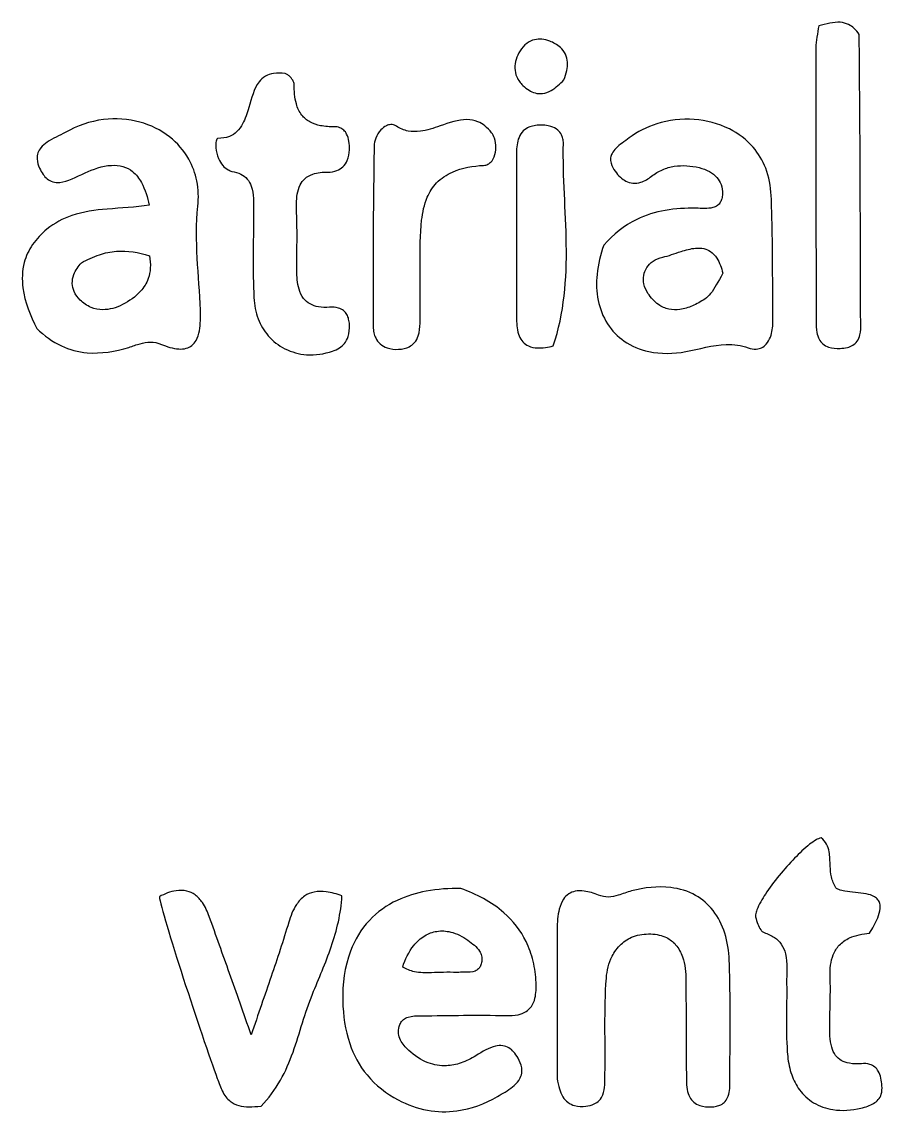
# Model space of a CAD drawing. Header units: millimetres. Extents: x 2.6 to 86.5, y 0.9 to 53.3.
# Drawn here: x 9.439 to 12.042, y 14.149 to 17.447 of the extents above; entities that cross this region are included whole.
import ezdxf

# ---------------------------------------------------------------- set-up
doc = ezdxf.new("R2010")
doc.units = ezdxf.units.MM
doc.layers.get('0').update_dxf_attribs({"linetype": 'CONTINUOUS'})

msp = doc.modelspace()

# ---------------------------------------------------------------- linework, layer by layer
for points, knots in [([(11.8498, 17.4351), (11.8483, 17.4239), (11.8462, 17.4126), (11.8427, 17.3904), (11.8413, 17.3791), (11.8413, 17.3679)], [-0.006787231, -0.006787231, -0.006787231, -0.006787231, -0.00337034, -0.00337034, 0, 0, 0, 0]), ([(11.9723, 17.4093), (11.9678, 17.4159), (11.9626, 17.4221), (11.9518, 17.432), (11.9464, 17.4359), (11.9324, 17.443), (11.924, 17.4452), (11.8947, 17.4474), (11.8729, 17.4411), (11.8498, 17.4351)], [-0.01541163, -0.01541163, -0.01541163, -0.01541163, -0.01261619, -0.01261619, -0.01027874, -0.01027874, -0.00714875, -0.00714875, 0, 0, 0, 0]), ([(11.0362, 17.3891), (11.0287, 17.3921), (11.0208, 17.3941), (11.0053, 17.3955), (10.9979, 17.395), (10.982, 17.3912), (10.9741, 17.3875), (10.9586, 17.3761), (10.9518, 17.3682), (10.9465, 17.3593)], [-0.01044761, -0.01044761, -0.01044761, -0.01044761, -0.00802633, -0.00802633, -0.00576806, -0.00576806, -0.00312093, -0.00312093, 0, 0, 0, 0]), ([(11.0789, 17.2716), (11.0827, 17.2807), (11.0858, 17.2903), (11.0894, 17.3081), (11.0902, 17.3165), (11.0892, 17.3333), (11.0873, 17.3414), (11.0801, 17.357), (11.0748, 17.3639), (11.0592, 17.3783), (11.0478, 17.3845), (11.0362, 17.3891)], [-0.01437048, -0.01437048, -0.01437048, -0.01437048, -0.0114164, -0.0114164, -0.00891694, -0.00891694, -0.00639343, -0.00639343, -0.00375652, -0.00375652, 0, 0, 0, 0]), ([(11.9759, 16.5739), (11.9762, 16.7121), (11.976, 16.85), (11.9748, 17.1286), (11.9737, 17.269), (11.9723, 17.4093)], [-0.08354938, -0.08354938, -0.08354938, -0.08354938, -0.04209866, -0.04209866, 0, 0, 0, 0]), ([(10.9465, 17.3593), (10.9415, 17.3512), (10.9374, 17.3424), (10.9321, 17.3248), (10.9307, 17.316), (10.9311, 17.298), (10.933, 17.2893), (10.9409, 17.2709), (10.9474, 17.2622), (10.9552, 17.2546)], [-0.01152968, -0.01152968, -0.01152968, -0.01152968, -0.00867345, -0.00867345, -0.00600088, -0.00600088, -0.00327212, -0.00327212, 0, 0, 0, 0]), ([(11.8413, 17.3679), (11.8412, 17.236), (11.8411, 17.104), (11.8414, 16.8402), (11.8418, 16.7082), (11.8423, 16.5763)], [-0.0791577, -0.0791577, -0.0791577, -0.0791577, -0.03957883, -0.03957883, 0, 0, 0, 0]), ([(10.2358, 17.2908), (10.2243, 17.2927), (10.2122, 17.2933), (10.192, 17.2902), (10.1839, 17.2875), (10.1687, 17.2785), (10.1623, 17.2725), (10.1416, 17.2452), (10.1342, 17.2165), (10.1207, 17.1708), (10.1152, 17.1536), (10.1026, 17.1301), (10.0969, 17.122), (10.0833, 17.1089), (10.0759, 17.1041), (10.0563, 17.0963), (10.0444, 17.0946), (10.0324, 17.0947)], [-0.03210675, -0.03210675, -0.03210675, -0.03210675, -0.02828906, -0.02828906, -0.02544192, -0.02544192, -0.02253016, -0.02253016, -0.01426295, -0.01426295, -0.00923972, -0.00923972, -0.00629366, -0.00629366, -0.00358091, -0.00358091, 0, 0, 0, 0]), ([(10.2633, 17.258), (10.2633, 17.26), (10.2628, 17.2622), (10.2613, 17.2664), (10.2601, 17.2687), (10.2561, 17.2754), (10.2523, 17.28), (10.246, 17.2858), (10.2432, 17.2879), (10.2389, 17.29), (10.2374, 17.2906), (10.2358, 17.2908)], [-0.0043615, -0.0043615, -0.0043615, -0.0043615, -0.003755504, -0.003755504, -0.003019896, -0.003019896, -0.001425982, -0.001425982, -0.000465425, -0.000465425, 0, 0, 0, 0]), ([(10.3853, 17.1298), (10.3712, 17.1296), (10.3568, 17.1304), (10.3317, 17.1355), (10.3207, 17.1391), (10.3012, 17.15), (10.2931, 17.1569), (10.2786, 17.1753), (10.2733, 17.1868), (10.2644, 17.2177), (10.263, 17.2386), (10.2633, 17.258)], [-0.02040574, -0.02040574, -0.02040574, -0.02040574, -0.01622764, -0.01622764, -0.0128048, -0.0128048, -0.00958097, -0.00958097, -0.00582319, -0.00582319, 0, 0, 0, 0]), ([(10.9552, 17.2546), (10.9608, 17.2492), (10.967, 17.2442), (10.9793, 17.2367), (10.9853, 17.2339), (10.9992, 17.2301), (11.0067, 17.2296), (11.0237, 17.2319), (11.0326, 17.2353), (11.055, 17.2479), (11.068, 17.2598), (11.0789, 17.2716)], [-0.01423771, -0.01423771, -0.01423771, -0.01423771, -0.01192221, -0.01192221, -0.00993861, -0.00993861, -0.00764299, -0.00764299, -0.00483335, -0.00483335, 0, 0, 0, 0]), ([(9.9719, 16.8893), (9.9746, 16.915), (9.9738, 16.9408), (9.9642, 16.9892), (9.9561, 17.0113), (9.9299, 17.0581), (9.91, 17.0809), (9.8599, 17.1201), (9.8293, 17.135), (9.7611, 17.1538), (9.7236, 17.1562), (9.6458, 17.1466), (9.6067, 17.1331), (9.5708, 17.1127)], [-0.05777285, -0.05777285, -0.05777285, -0.05777285, -0.04998803, -0.04998803, -0.04285591, -0.04285591, -0.0337545, -0.0337545, -0.02359802, -0.02359802, -0.0123818, -0.0123818, 0, 0, 0, 0]), ([(11.7061, 16.9219), (11.7049, 16.9502), (11.6998, 16.9779), (11.6805, 17.0277), (11.6677, 17.0491), (11.6313, 17.0912), (11.6069, 17.1096), (11.5466, 17.1398), (11.51, 17.1491), (11.4351, 17.1544), (11.3963, 17.1501), (11.3299, 17.1294), (11.3013, 17.1151), (11.2764, 17.0959)], [-0.0570774, -0.0570774, -0.0570774, -0.0570774, -0.04862491, -0.04862491, -0.04108582, -0.04108582, -0.0319451, -0.0319451, -0.02085515, -0.02085515, -0.00944498, -0.00944498, 0, 0, 0, 0]), ([(10.4306, 17.0601), (10.4309, 17.0688), (10.4304, 17.0777), (10.4276, 17.0936), (10.4255, 17.1011), (10.4197, 17.1122), (10.4168, 17.1163), (10.4098, 17.123), (10.406, 17.1254), (10.3964, 17.1292), (10.3909, 17.1299), (10.3853, 17.1298)], [-0.009417203, -0.009417203, -0.009417203, -0.009417203, -0.006832192, -0.006832192, -0.004582044, -0.004582044, -0.003068599, -0.003068599, -0.001688069, -0.001688069, 0, 0, 0, 0]), ([(10.5726, 17.1317), (10.57, 17.1335), (10.5671, 17.1348), (10.5612, 17.1364), (10.5582, 17.1367), (10.5506, 17.1363), (10.5462, 17.1349), (10.5357, 17.13), (10.53, 17.1254), (10.5186, 17.1131), (10.5134, 17.1045), (10.507, 17.0878), (10.5053, 17.0796), (10.5052, 17.0715)], [-0.01076111, -0.01076111, -0.01076111, -0.01076111, -0.00979777, -0.00979777, -0.00888263, -0.00888263, -0.00749084, -0.00749084, -0.00536116, -0.00536116, -0.00244012, -0.00244012, 0, 0, 0, 0]), ([(10.8602, 17.1118), (10.8543, 17.1195), (10.8475, 17.1267), (10.8334, 17.1379), (10.8264, 17.1422), (10.8081, 17.1496), (10.7972, 17.1515), (10.7595, 17.1516), (10.7323, 17.1418), (10.6849, 17.1256), (10.6649, 17.119), (10.6327, 17.1148), (10.6203, 17.1147), (10.5952, 17.1195), (10.5835, 17.1245), (10.5726, 17.1317)], [-0.03152672, -0.03152672, -0.03152672, -0.03152672, -0.02839307, -0.02839307, -0.02573204, -0.02573204, -0.02206051, -0.02206051, -0.01366209, -0.01366209, -0.00765801, -0.00765801, -0.00392086, -0.00392086, 0, 0, 0, 0]), ([(11.003, 17.1349), (10.9967, 17.1345), (10.9903, 17.1337), (10.979, 17.1308), (10.9739, 17.129), (10.9628, 17.1233), (10.9573, 17.1189), (10.9475, 17.1072), (10.9438, 17.0999), (10.9365, 17.0777), (10.9355, 17.0608), (10.9355, 17.0459)], [-0.01237194, -0.01237194, -0.01237194, -0.01237194, -0.01052417, -0.01052417, -0.00895321, -0.00895321, -0.00684773, -0.00684773, -0.00447345, -0.00447345, 0, 0, 0, 0]), ([(11.0775, 17.0798), (11.0776, 17.0845), (11.0772, 17.0893), (11.0752, 17.098), (11.0738, 17.102), (11.069, 17.1112), (11.0652, 17.1159), (11.0545, 17.1248), (11.0475, 17.1283), (11.0283, 17.1345), (11.0154, 17.1356), (11.003, 17.1349)], [-0.01064604, -0.01064604, -0.01064604, -0.01064604, -0.00921959, -0.00921959, -0.00793715, -0.00793715, -0.00607776, -0.00607776, -0.00373514, -0.00373514, 0, 0, 0, 0]), ([(9.5708, 17.1127), (9.5545, 17.1035), (9.5331, 17.0947), (9.5092, 17.0785), (9.5026, 17.0731), (9.4934, 17.062), (9.4904, 17.057), (9.4862, 17.0452), (9.4853, 17.0389), (9.4862, 17.0229), (9.4892, 17.0133), (9.4932, 17.0046)], [-0.01526957, -0.01526957, -0.01526957, -0.01526957, -0.00910065, -0.00910065, -0.0066079, -0.0066079, -0.00481639, -0.00481639, -0.00288123, -0.00288123, 0, 0, 0, 0]), ([(10.0324, 17.0947), (10.0322, 17.0947), (10.0319, 17.0947), (10.0314, 17.0945), (10.0311, 17.0943), (10.0304, 17.0937), (10.0299, 17.0931), (10.0286, 17.0908), (10.0279, 17.0885), (10.0263, 17.081), (10.026, 17.0739), (10.0275, 17.0553), (10.03, 17.0439), (10.0375, 17.0261), (10.0418, 17.0189), (10.052, 17.0074), (10.0575, 17.003), (10.0638, 16.9996)], [-0.01170452, -0.01170452, -0.01170452, -0.01170452, -0.01159129, -0.01159129, -0.01146895, -0.01146895, -0.01116923, -0.01116923, -0.01030584, -0.01030584, -0.00792678, -0.00792678, -0.00461894, -0.00461894, -0.00214046, -0.00214046, 0, 0, 0, 0]), ([(10.8363, 17.0132), (10.8407, 17.0134), (10.8449, 17.0145), (10.8526, 17.0182), (10.856, 17.0206), (10.8629, 17.0279), (10.866, 17.0332), (10.8719, 17.0475), (10.8734, 17.0575), (10.8735, 17.0767), (10.872, 17.0866), (10.8668, 17.1014), (10.864, 17.107), (10.8602, 17.1118)], [-0.01190318, -0.01190318, -0.01190318, -0.01190318, -0.01057907, -0.01057907, -0.00932891, -0.00932891, -0.00754681, -0.00754681, -0.0046836, -0.0046836, -0.00183319, -0.00183319, 0, 0, 0, 0]), ([(11.2764, 17.0959), (11.2633, 17.0858), (11.2476, 17.076), (11.2317, 17.06), (11.2277, 17.055), (11.2225, 17.0452), (11.221, 17.0407), (11.2197, 17.0304), (11.2202, 17.0249), (11.2241, 17.0108), (11.2289, 17.0024), (11.2342, 16.9951)], [-0.01258644, -0.01258644, -0.01258644, -0.01258644, -0.00767931, -0.00767931, -0.00581929, -0.00581929, -0.00437576, -0.00437576, -0.00270847, -0.00270847, 0, 0, 0, 0]), ([(10.3656, 16.9927), (10.3749, 16.9926), (10.3841, 16.994), (10.3994, 17), (10.4055, 17.0038), (10.4164, 17.0142), (10.4207, 17.0207), (10.4283, 17.038), (10.4303, 17.0491), (10.4306, 17.0601)], [-0.01064163, -0.01064163, -0.01064163, -0.01064163, -0.00785196, -0.00785196, -0.00567957, -0.00567957, -0.00331356, -0.00331356, 0, 0, 0, 0]), ([(10.5052, 17.0715), (10.5037, 16.9805), (10.5027, 16.8895), (10.5017, 16.7074), (10.5017, 16.6164), (10.5023, 16.5253)], [-0.05461939, -0.05461939, -0.05461939, -0.05461939, -0.02730961, -0.02730961, 0, 0, 0, 0]), ([(11.0469, 16.4669), (11.0804, 16.5672), (11.0879, 16.667), (11.085, 16.8766), (11.0755, 16.9784), (11.0775, 17.0798)], [-0.06243525, -0.06243525, -0.06243525, -0.06243525, -0.03044452, -0.03044452, 0, 0, 0, 0]), ([(10.9355, 17.0459), (10.9355, 16.9627), (10.9356, 16.8795), (10.9358, 16.7131), (10.936, 16.63), (10.936, 16.5468)], [-0.04990021, -0.04990021, -0.04990021, -0.04990021, -0.02495276, -0.02495276, 0, 0, 0, 0]), ([(9.4932, 17.0046), (9.4962, 16.998), (9.4997, 16.9914), (9.5074, 16.9807), (9.5114, 16.9763), (9.5211, 16.9684), (9.5267, 16.9653), (9.5399, 16.9615), (9.5471, 16.9611), (9.578, 16.964), (9.6042, 16.9781), (9.6306, 16.9902)], [-0.01853537, -0.01853537, -0.01853537, -0.01853537, -0.01588491, -0.01588491, -0.01372648, -0.01372648, -0.0113337, -0.0113337, -0.00870688, -0.00870688, 0, 0, 0, 0]), ([(9.6306, 16.9902), (9.6549, 17.0015), (9.6833, 17.0116), (9.7221, 17.0139), (9.734, 17.013), (9.7561, 17.0064), (9.7658, 17.0013), (9.7855, 16.9852), (9.7942, 16.9737), (9.8126, 16.9405), (9.82, 16.9158), (9.8249, 16.8927)], [-0.0262628, -0.0262628, -0.0262628, -0.0262628, -0.01820888, -0.01820888, -0.01466365, -0.01466365, -0.01132966, -0.01132966, -0.00708008, -0.00708008, 0, 0, 0, 0]), ([(10.0638, 16.9996), (10.0656, 16.9987), (10.0675, 16.9976), (10.071, 16.9959), (10.0727, 16.9953), (10.0744, 16.995)], [-0.001161935, -0.001161935, -0.001161935, -0.001161935, -0.000526321, -0.000526321, 0, 0, 0, 0]), ([(10.0744, 16.995), (10.0839, 16.9933), (10.0935, 16.9906), (10.1093, 16.9826), (10.1157, 16.9779), (10.1267, 16.9655), (10.1307, 16.9582), (10.1414, 16.9278), (10.1406, 16.8991), (10.1401, 16.868)], [-0.01967453, -0.01967453, -0.01967453, -0.01967453, -0.01586361, -0.01586361, -0.01268965, -0.01268965, -0.00935312, -0.00935312, 0, 0, 0, 0]), ([(10.2705, 16.8694), (10.2697, 16.8867), (10.2695, 16.9075), (10.2742, 16.9353), (10.2769, 16.9451), (10.2851, 16.961), (10.2897, 16.9673), (10.3025, 16.9788), (10.3106, 16.9832), (10.3339, 16.9914), (10.3503, 16.9928), (10.3656, 16.9927)], [-0.01813213, -0.01813213, -0.01813213, -0.01813213, -0.01269194, -0.01269194, -0.00971822, -0.00971822, -0.00735832, -0.00735832, -0.00458954, -0.00458954, 0, 0, 0, 0]), ([(10.6447, 16.7092), (10.6447, 16.7574), (10.6436, 16.8046), (10.6516, 16.8705), (10.6566, 16.8946), (10.6729, 16.9325), (10.6821, 16.9471), (10.7077, 16.9742), (10.724, 16.9849), (10.7713, 17.0058), (10.8046, 17.0113), (10.8363, 17.0132)], [-0.04051411, -0.04051411, -0.04051411, -0.04051411, -0.02769903, -0.02769903, -0.02061901, -0.02061901, -0.01540778, -0.01540778, -0.00949982, -0.00949982, 0, 0, 0, 0]), ([(11.2342, 16.9951), (11.2388, 16.9887), (11.2441, 16.9826), (11.255, 16.9727), (11.2607, 16.9685), (11.2734, 16.9621), (11.2803, 16.96), (11.2957, 16.9585), (11.3037, 16.9596), (11.3234, 16.9657), (11.3344, 16.9724), (11.3442, 16.9801)], [-0.01281768, -0.01281768, -0.01281768, -0.01281768, -0.01045709, -0.01045709, -0.00837114, -0.00837114, -0.00617261, -0.00617261, -0.00372718, -0.00372718, 0, 0, 0, 0]), ([(11.3442, 16.9801), (11.3544, 16.9882), (11.3655, 16.9949), (11.3888, 17.005), (11.4007, 17.0084), (11.4379, 17.0143), (11.4634, 17.0121), (11.488, 17.0062)], [-0.01521877, -0.01521877, -0.01521877, -0.01521877, -0.01130925, -0.01130925, -0.00758826, -0.00758826, 0, 0, 0, 0]), ([(11.488, 17.0062), (11.499, 17.0036), (11.5098, 16.9997), (11.528, 16.9896), (11.5356, 16.9838), (11.5474, 16.9704), (11.5517, 16.9632), (11.558, 16.9459), (11.5591, 16.9361), (11.5586, 16.9261)], [-0.01175525, -0.01175525, -0.01175525, -0.01175525, -0.0083717, -0.0083717, -0.00552344, -0.00552344, -0.00298516, -0.00298516, 0, 0, 0, 0]), ([(11.5586, 16.9261), (11.5584, 16.9214), (11.5578, 16.9167), (11.5556, 16.9084), (11.5542, 16.9048), (11.55, 16.8976), (11.5471, 16.8944), (11.5395, 16.8887), (11.5349, 16.8867), (11.5144, 16.881), (11.495, 16.8832), (11.4785, 16.8835)], [-0.01048074, -0.01048074, -0.01048074, -0.01048074, -0.0090411, -0.0090411, -0.00785837, -0.00785837, -0.00650433, -0.00650433, -0.00495463, -0.00495463, 0, 0, 0, 0]), ([(9.8249, 16.8927), (9.7831, 16.8855), (9.7401, 16.8844), (9.6613, 16.8778), (9.6252, 16.873), (9.5631, 16.8519), (9.5382, 16.8385), (9.5155, 16.82)], [-0.03249323, -0.03249323, -0.03249323, -0.03249323, -0.01962049, -0.01962049, -0.00878515, -0.00878515, 0, 0, 0, 0]), ([(11.711, 16.5384), (11.7107, 16.6023), (11.7108, 16.6663), (11.7099, 16.7941), (11.7089, 16.8581), (11.7061, 16.9219)], [-0.0383611, -0.0383611, -0.0383611, -0.0383611, -0.01917562, -0.01917562, 0, 0, 0, 0]), ([(9.9797, 16.575), (9.9775, 16.6275), (9.9728, 16.6802), (9.9673, 16.7847), (9.9663, 16.8374), (9.9719, 16.8893)], [-0.03151315, -0.03151315, -0.03151315, -0.03151315, -0.01566671, -0.01566671, 0, 0, 0, 0]), ([(10.1401, 16.868), (10.1402, 16.8224), (10.1396, 16.7783), (10.1392, 16.6956), (10.1395, 16.6541), (10.1415, 16.6129)], [-0.02511829, -0.02511829, -0.02511829, -0.02511829, -0.01237756, -0.01237756, 0, 0, 0, 0]), ([(10.2712, 16.6947), (10.2712, 16.7238), (10.2717, 16.753), (10.272, 16.8112), (10.2718, 16.8403), (10.2705, 16.8694)], [-0.01746918, -0.01746918, -0.01746918, -0.01746918, -0.00873013, -0.00873013, 0, 0, 0, 0]), ([(11.4785, 16.8835), (11.4475, 16.884), (11.4162, 16.8823), (11.3556, 16.8715), (11.3269, 16.8627), (11.261, 16.8306), (11.2283, 16.8043), (11.2001, 16.7721)], [-0.03124175, -0.03124175, -0.03124175, -0.03124175, -0.02194333, -0.02194333, -0.01283378, -0.01283378, 0, 0, 0, 0]), ([(9.5155, 16.82), (9.4989, 16.8064), (9.4839, 16.7909), (9.4604, 16.7566), (9.452, 16.7387), (9.4402, 16.694), (9.4394, 16.6681), (9.4485, 16.5997), (9.4654, 16.5573), (9.485, 16.5194)], [-0.03301123, -0.03301123, -0.03301123, -0.03301123, -0.02660237, -0.02660237, -0.02059882, -0.02059882, -0.01279557, -0.01279557, 0, 0, 0, 0]), ([(11.2001, 16.7721), (11.1897, 16.7435), (11.1823, 16.7136), (11.1768, 16.657), (11.1776, 16.6303), (11.188, 16.5793), (11.1972, 16.5553), (11.2243, 16.5132), (11.2413, 16.4956), (11.2838, 16.466), (11.3091, 16.4556), (11.3725, 16.442), (11.4106, 16.4429), (11.4476, 16.4495)], [-0.05179659, -0.05179659, -0.05179659, -0.05179659, -0.04264405, -0.04264405, -0.03467425, -0.03467425, -0.02692917, -0.02692917, -0.01953533, -0.01953533, -0.01127198, -0.01127198, 0, 0, 0, 0]), ([(11.3781, 16.7355), (11.3958, 16.7393), (11.4139, 16.7462), (11.4471, 16.7569), (11.4628, 16.7613), (11.4859, 16.7634), (11.4945, 16.7631), (11.5099, 16.7596), (11.5165, 16.7567), (11.5302, 16.7474), (11.5363, 16.7405), (11.5502, 16.7192), (11.556, 16.7025), (11.5598, 16.6868)], [-0.02300994, -0.02300994, -0.02300994, -0.02300994, -0.01671069, -0.01671069, -0.01229248, -0.01229248, -0.00977742, -0.00977742, -0.00758502, -0.00758502, -0.00483904, -0.00483904, 0, 0, 0, 0]), ([(9.6195, 16.7182), (9.6368, 16.7281), (9.655, 16.7365), (9.6907, 16.7482), (9.7078, 16.7517), (9.7597, 16.7559), (9.7926, 16.7501), (9.8253, 16.7397)], [-0.02152664, -0.02152664, -0.02152664, -0.02152664, -0.01555599, -0.01555599, -0.01029325, -0.01029325, 0, 0, 0, 0]), ([(9.8253, 16.7397), (9.8277, 16.7275), (9.8288, 16.715), (9.8275, 16.6916), (9.8255, 16.6809), (9.8167, 16.6562), (9.8087, 16.6434), (9.7834, 16.6154), (9.7642, 16.6024), (9.7444, 16.592)], [-0.0182942, -0.0182942, -0.0182942, -0.0182942, -0.01456089, -0.01456089, -0.01128181, -0.01128181, -0.00670462, -0.00670462, 0, 0, 0, 0]), ([(11.3335, 16.6259), (11.3278, 16.6346), (11.3235, 16.6443), (11.3195, 16.6631), (11.3193, 16.6718), (11.3223, 16.6887), (11.3254, 16.6966), (11.3348, 16.7113), (11.3412, 16.7178), (11.3575, 16.7291), (11.3675, 16.7332), (11.3781, 16.7355)], [-0.01430592, -0.01430592, -0.01430592, -0.01430592, -0.01115594, -0.01115594, -0.00852631, -0.00852631, -0.00597399, -0.00597399, -0.00324401, -0.00324401, 0, 0, 0, 0]), ([(9.6159, 16.6057), (9.6085, 16.6131), (9.602, 16.6216), (9.5943, 16.639), (9.5923, 16.6471), (9.5919, 16.6649), (9.5937, 16.674), (9.602, 16.6958), (9.6102, 16.7078), (9.6195, 16.7182)], [-0.01272262, -0.01272262, -0.01272262, -0.01272262, -0.00955355, -0.00955355, -0.00701036, -0.00701036, -0.00419857, -0.00419857, 0, 0, 0, 0]), ([(10.37, 16.5836), (10.359, 16.5829), (10.3476, 16.5831), (10.3279, 16.5867), (10.3194, 16.5894), (10.3039, 16.598), (10.2974, 16.6035), (10.2854, 16.6187), (10.281, 16.6284), (10.2725, 16.6562), (10.2711, 16.6764), (10.2712, 16.6947)], [-0.0171281, -0.0171281, -0.0171281, -0.0171281, -0.0138577, -0.0138577, -0.01120101, -0.01120101, -0.00862042, -0.00862042, -0.00548049, -0.00548049, 0, 0, 0, 0]), ([(10.644, 16.5353), (10.6441, 16.5629), (10.6443, 16.6126), (10.6444, 16.6242), (10.6446, 16.678), (10.6447, 16.7092)], [-0.01786587, -0.01786587, -0.01786587, -0.01786587, -0.00935814, -0.00935814, 0, 0, 0, 0]), ([(11.5598, 16.6868), (11.5449, 16.6607), (11.5347, 16.64), (11.5177, 16.6187), (11.512, 16.613), (11.5053, 16.6085)], [-0.008240861, -0.008240861, -0.008240861, -0.008240861, -0.002418164, -0.002418164, 0, 0, 0, 0]), ([(9.7444, 16.592), (9.7348, 16.587), (9.7248, 16.583), (9.7045, 16.5777), (9.6943, 16.5763), (9.672, 16.5766), (9.6602, 16.5789), (9.6365, 16.5885), (9.6255, 16.5962), (9.6159, 16.6057)], [-0.01398262, -0.01398262, -0.01398262, -0.01398262, -0.01075876, -0.01075876, -0.00767865, -0.00767865, -0.00405411, -0.00405411, 0, 0, 0, 0]), ([(10.1415, 16.6129), (10.1426, 16.5909), (10.1467, 16.5693), (10.1618, 16.5302), (10.1719, 16.5129), (10.1989, 16.4814), (10.2159, 16.468), (10.2555, 16.4479), (10.2778, 16.442), (10.3273, 16.4385), (10.3539, 16.4424), (10.3792, 16.451)], [-0.03407136, -0.03407136, -0.03407136, -0.03407136, -0.02746975, -0.02746975, -0.02144296, -0.02144296, -0.01495563, -0.01495563, -0.00802667, -0.00802667, 0, 0, 0, 0]), ([(11.5053, 16.6085), (11.4935, 16.6008), (11.4808, 16.5936), (11.4558, 16.5829), (11.4431, 16.5789), (11.4189, 16.5756), (11.4077, 16.5757), (11.3853, 16.5806), (11.3749, 16.5852), (11.3525, 16.6007), (11.3421, 16.6127), (11.3335, 16.6259)], [-0.01973326, -0.01973326, -0.01973326, -0.01973326, -0.01547997, -0.01547997, -0.01156257, -0.01156257, -0.00816868, -0.00816868, -0.0046933, -0.0046933, 0, 0, 0, 0]), ([(9.8618, 16.4716), (9.8778, 16.4649), (9.8966, 16.4587), (9.9217, 16.4571), (9.9295, 16.4576), (9.9428, 16.4614), (9.9483, 16.4641), (9.9587, 16.4723), (9.963, 16.4776), (9.9714, 16.4925), (9.9745, 16.5027), (9.9803, 16.5324), (9.9805, 16.5553), (9.9797, 16.575)], [-0.0201776, -0.0201776, -0.0201776, -0.0201776, -0.01502386, -0.01502386, -0.01277974, -0.01277974, -0.01094363, -0.01094363, -0.00891685, -0.00891685, -0.00592294, -0.00592294, 0, 0, 0, 0]), ([(10.4304, 16.531), (10.4302, 16.5368), (10.4295, 16.5426), (10.4269, 16.5531), (10.4252, 16.5577), (10.4201, 16.5665), (10.4169, 16.5704), (10.4082, 16.5773), (10.403, 16.5797), (10.3886, 16.5838), (10.379, 16.5842), (10.37, 16.5836)], [-0.009227474, -0.009227474, -0.009227474, -0.009227474, -0.007493364, -0.007493364, -0.006012996, -0.006012996, -0.004464576, -0.004464576, -0.00271862, -0.00271862, 0, 0, 0, 0]), ([(11.8423, 16.5763), (11.8424, 16.5537), (11.8403, 16.529), (11.8457, 16.5005), (11.8478, 16.4933), (11.8541, 16.4817), (11.8576, 16.4771), (11.8673, 16.4687), (11.8733, 16.4655), (11.8908, 16.4597), (11.9031, 16.4589), (11.9145, 16.4593)], [-0.01593771, -0.01593771, -0.01593771, -0.01593771, -0.0094394, -0.0094394, -0.00725907, -0.00725907, -0.00550515, -0.00550515, -0.00343619, -0.00343619, 0, 0, 0, 0]), ([(11.9145, 16.4593), (11.922, 16.4595), (11.9296, 16.4604), (11.9426, 16.4638), (11.9481, 16.466), (11.9583, 16.4723), (11.9625, 16.4763), (11.97, 16.4868), (11.9726, 16.4932), (11.9799, 16.5225), (11.9758, 16.5504), (11.9759, 16.5739)], [-0.015027, -0.015027, -0.015027, -0.015027, -0.01276489, -0.01276489, -0.01095883, -0.01095883, -0.00913983, -0.00913983, -0.00704577, -0.00704577, 0, 0, 0, 0]), ([(10.3792, 16.451), (10.3865, 16.4534), (10.3937, 16.4566), (10.4058, 16.4644), (10.4109, 16.4686), (10.4205, 16.4801), (10.4242, 16.4872), (10.4302, 16.5065), (10.4309, 16.5191), (10.4304, 16.531)], [-0.01031674, -0.01031674, -0.01031674, -0.01031674, -0.00801464, -0.00801464, -0.00603165, -0.00603165, -0.00357673, -0.00357673, 0, 0, 0, 0]), ([(10.5788, 16.4566), (10.5847, 16.4568), (10.5906, 16.4576), (10.6012, 16.4601), (10.6061, 16.4618), (10.617, 16.4672), (10.6225, 16.4715), (10.6324, 16.483), (10.6361, 16.49), (10.6427, 16.5095), (10.644, 16.5228), (10.644, 16.5353)], [-0.01155403, -0.01155403, -0.01155403, -0.01155403, -0.00980024, -0.00980024, -0.00827793, -0.00827793, -0.0061482, -0.0061482, -0.00375543, -0.00375543, 0, 0, 0, 0]), ([(10.936, 16.5468), (10.936, 16.5304), (10.9377, 16.5122), (10.9468, 16.4903), (10.9505, 16.4841), (10.9601, 16.4737), (10.9657, 16.4697), (10.9803, 16.4629), (10.9895, 16.4612), (11.0145, 16.4599), (11.0316, 16.4629), (11.0469, 16.4669)], [-0.0166348, -0.0166348, -0.0166348, -0.0166348, -0.01170593, -0.01170593, -0.00956002, -0.00956002, -0.00747596, -0.00747596, -0.00474209, -0.00474209, 0, 0, 0, 0]), ([(11.6367, 16.4612), (11.6446, 16.4585), (11.6529, 16.4568), (11.6668, 16.4576), (11.6722, 16.459), (11.6826, 16.464), (11.6872, 16.4677), (11.6967, 16.4783), (11.7008, 16.4859), (11.709, 16.5076), (11.7111, 16.5234), (11.711, 16.5384)], [-0.01304878, -0.01304878, -0.01304878, -0.01304878, -0.01053076, -0.01053076, -0.00882849, -0.00882849, -0.00702727, -0.00702727, -0.00449302, -0.00449302, 0, 0, 0, 0]), ([(9.485, 16.5194), (9.5069, 16.498), (9.5315, 16.4798), (9.584, 16.4554), (9.6098, 16.4486), (9.6795, 16.4426), (9.7223, 16.4502), (9.763, 16.4625)], [-0.03006082, -0.03006082, -0.03006082, -0.03006082, -0.02089725, -0.02089725, -0.0127594, -0.0127594, 0, 0, 0, 0]), ([(10.5023, 16.5253), (10.5024, 16.5191), (10.503, 16.5129), (10.5055, 16.5014), (10.5073, 16.496), (10.5131, 16.4842), (10.5175, 16.4782), (10.5293, 16.4677), (10.5365, 16.4637), (10.5553, 16.4571), (10.5671, 16.456), (10.5788, 16.4566)], [-0.0118245, -0.0118245, -0.0118245, -0.0118245, -0.00995872, -0.00995872, -0.00826492, -0.00826492, -0.00599032, -0.00599032, -0.00350582, -0.00350582, 0, 0, 0, 0]), ([(9.763, 16.4625), (9.775, 16.4661), (9.7861, 16.4704), (9.8075, 16.4766), (9.8174, 16.4787), (9.8399, 16.4787), (9.851, 16.4761), (9.8618, 16.4716)], [-0.01009861, -0.01009861, -0.01009861, -0.01009861, -0.00665504, -0.00665504, -0.00351431, -0.00351431, 0, 0, 0, 0]), ([(11.4476, 16.4495), (11.4895, 16.457), (11.5284, 16.4703), (11.5934, 16.4721), (11.615, 16.4688), (11.6367, 16.4612)], [-0.01933755, -0.01933755, -0.01933755, -0.01933755, -0.00691293, -0.00691293, 0, 0, 0, 0]), ([(11.8571, 14.9785), (11.8519, 14.9775), (11.8463, 14.9748), (11.8351, 14.9684), (11.8284, 14.9636), (11.807, 14.9469), (11.7909, 14.9314), (11.7462, 14.8853), (11.7127, 14.8446), (11.6796, 14.7943), (11.6687, 14.7762), (11.6611, 14.7562), (11.6594, 14.7507), (11.6586, 14.7436), (11.6586, 14.7414), (11.659, 14.7392)], [-0.02972156, -0.02972156, -0.02972156, -0.02972156, -0.02816586, -0.02816586, -0.02593525, -0.02593525, -0.02013172, -0.02013172, -0.00711786, -0.00711786, -0.00214306, -0.00214306, -0.00064772, -0.00064772, 0, 0, 0, 0]), ([(11.9021, 14.8272), (11.8955, 14.8375), (11.8912, 14.8483), (11.8861, 14.8711), (11.8852, 14.8818), (11.8839, 14.9082), (11.8839, 14.9228), (11.8799, 14.9443), (11.8776, 14.9519), (11.8695, 14.9667), (11.8639, 14.9731), (11.8571, 14.9785)], [-0.0156335, -0.0156335, -0.0156335, -0.0156335, -0.01224278, -0.01224278, -0.00914741, -0.00914741, -0.00502538, -0.00502538, -0.00260929, -0.00260929, 0, 0, 0, 0]), ([(10.0066, 14.7405), (10.0013, 14.755), (9.9946, 14.7698), (9.9796, 14.7914), (9.9723, 14.7996), (9.9559, 14.8115), (9.9476, 14.8154), (9.9278, 14.8202), (9.9169, 14.8203), (9.8886, 14.8161), (9.8711, 14.8089), (9.8555, 14.8006)], [-0.01926773, -0.01926773, -0.01926773, -0.01926773, -0.01463341, -0.01463341, -0.01138321, -0.01138321, -0.00857779, -0.00857779, -0.00530041, -0.00530041, 0, 0, 0, 0]), ([(10.4079, 14.8028), (10.3925, 14.8085), (10.376, 14.8134), (10.3477, 14.817), (10.3353, 14.8171), (10.3133, 14.8125), (10.3039, 14.8086), (10.2852, 14.7959), (10.277, 14.7868), (10.2596, 14.7607), (10.2521, 14.7414), (10.2467, 14.7231)], [-0.02095088, -0.02095088, -0.02095088, -0.02095088, -0.01606378, -0.01606378, -0.01244577, -0.01244577, -0.00935778, -0.00935778, -0.00572243, -0.00572243, 0, 0, 0, 0]), ([(10.7674, 14.8252), (10.7325, 14.8258), (10.6971, 14.8236), (10.6325, 14.8115), (10.6028, 14.8025), (10.5432, 14.7744), (10.5148, 14.7544), (10.4653, 14.702), (10.4465, 14.6706), (10.4154, 14.5882), (10.4092, 14.5364), (10.4103, 14.4852)], [-0.05678501, -0.05678501, -0.05678501, -0.05678501, -0.0462852, -0.0462852, -0.03702677, -0.03702677, -0.02647364, -0.02647364, -0.01534974, -0.01534974, 0, 0, 0, 0]), ([(10.9949, 14.5406), (10.9939, 14.5626), (10.9911, 14.5844), (10.981, 14.6262), (10.974, 14.6459), (10.9485, 14.6983), (10.9258, 14.7272), (10.8601, 14.785), (10.8147, 14.8085), (10.7674, 14.8252)], [-0.03916049, -0.03916049, -0.03916049, -0.03916049, -0.03254943, -0.03254943, -0.02626329, -0.02626329, -0.01505173, -0.01505173, 0, 0, 0, 0]), ([(11.1837, 14.8054), (11.1701, 14.8108), (11.155, 14.8156), (11.1313, 14.8186), (11.1219, 14.8187), (11.106, 14.8154), (11.0995, 14.8128), (11.0873, 14.8048), (11.0822, 14.7994), (11.072, 14.7842), (11.068, 14.7737), (11.0603, 14.7442), (11.0589, 14.7224), (11.0589, 14.7029)], [-0.0204663, -0.0204663, -0.0204663, -0.0204663, -0.01609821, -0.01609821, -0.01337156, -0.01337156, -0.01127378, -0.01127378, -0.00904726, -0.00904726, -0.00584422, -0.00584422, 0, 0, 0, 0]), ([(11.2838, 14.8179), (11.2701, 14.8143), (11.2571, 14.8088), (11.2339, 14.8018), (11.2242, 14.7997), (11.2035, 14.7994), (11.1935, 14.8014), (11.1837, 14.8054)], [-0.01032455, -0.01032455, -0.01032455, -0.01032455, -0.00619522, -0.00619522, -0.00315829, -0.00315829, 0, 0, 0, 0]), ([(11.5793, 14.6077), (11.5782, 14.6357), (11.574, 14.6639), (11.5578, 14.7152), (11.5463, 14.7384), (11.5158, 14.7773), (11.4982, 14.7926), (11.4543, 14.8174), (11.4287, 14.825), (11.3628, 14.833), (11.3223, 14.8281), (11.2838, 14.8179)], [-0.04333977, -0.04333977, -0.04333977, -0.04333977, -0.0349041, -0.0349041, -0.02712219, -0.02712219, -0.01999377, -0.01999377, -0.01192823, -0.01192823, 0, 0, 0, 0]), ([(12.0033, 14.6898), (12.0124, 14.7041), (12.022, 14.7208), (12.0318, 14.7454), (12.0348, 14.7553), (12.036, 14.7698), (12.0358, 14.775), (12.0334, 14.784), (12.0316, 14.7878), (12.0262, 14.795), (12.0225, 14.798), (12.011, 14.8048), (12.002, 14.8074), (11.973, 14.8132), (11.9484, 14.8136), (11.9229, 14.818), (11.916, 14.8195), (11.9073, 14.8234), (11.9045, 14.8251), (11.9021, 14.8272)], [-0.02286317, -0.02286317, -0.02286317, -0.02286317, -0.01799538, -0.01799538, -0.01532049, -0.01532049, -0.01387676, -0.01387676, -0.01266764, -0.01266764, -0.01132684, -0.01132684, -0.00889142, -0.00889142, -0.00285894, -0.00285894, -0.00096874, -0.00096874, 0, 0, 0, 0]), ([(9.8555, 14.8006), (9.8613, 14.7509), (9.9845, 14.3763), (10.0349, 14.2395), (10.0421, 14.2201), (10.0458, 14.2127)], [-0.03020806, -0.03020806, -0.03020806, -0.03020806, -0.00247292, -0.00247292, 0, 0, 0, 0]), ([(10.3184, 14.5056), (10.3375, 14.5525), (10.3586, 14.6003), (10.3926, 14.6995), (10.405, 14.7498), (10.4079, 14.8028)], [-0.03133496, -0.03133496, -0.03133496, -0.03133496, -0.01591261, -0.01591261, 0, 0, 0, 0]), ([(10.1333, 14.3827), (10.1102, 14.4478), (10.0884, 14.5099), (10.0476, 14.6252), (10.0271, 14.6831), (10.0066, 14.7405)], [-0.03723854, -0.03723854, -0.03723854, -0.03723854, -0.01828615, -0.01828615, 0, 0, 0, 0]), ([(10.2467, 14.7231), (10.2304, 14.6678), (10.2121, 14.6126), (10.1747, 14.5031), (10.1541, 14.4444), (10.1333, 14.3827)], [-0.03841114, -0.03841114, -0.03841114, -0.03841114, -0.01954341, -0.01954341, 0, 0, 0, 0]), ([(11.659, 14.7392), (11.6604, 14.7321), (11.6627, 14.7244), (11.6677, 14.7117), (11.6707, 14.7055), (11.6761, 14.6982), (11.6781, 14.6959), (11.6818, 14.6932), (11.6833, 14.6923), (11.6849, 14.6918)], [-0.005444823, -0.005444823, -0.005444823, -0.005444823, -0.003226006, -0.003226006, -0.001366878, -0.001366878, -0.000510069, -0.000510069, 0, 0, 0, 0]), ([(10.5915, 14.5877), (10.5989, 14.6111), (10.6097, 14.6338), (10.6344, 14.6645), (10.6456, 14.6748), (10.6698, 14.6892), (10.682, 14.6937), (10.7089, 14.6979), (10.723, 14.697), (10.7554, 14.6891), (10.7728, 14.6801), (10.7884, 14.6688)], [-0.02586237, -0.02586237, -0.02586237, -0.02586237, -0.01854232, -0.01854232, -0.0140067, -0.0140067, -0.01005507, -0.01005507, -0.00578971, -0.00578971, 0, 0, 0, 0]), ([(11.0589, 14.7029), (11.0585, 14.6285), (11.0584, 14.5547), (11.0585, 14.4035), (11.0587, 14.3267), (11.0591, 14.25)], [-0.04528432, -0.04528432, -0.04528432, -0.04528432, -0.02302253, -0.02302253, 0, 0, 0, 0]), ([(11.2076, 14.5541), (11.2094, 14.577), (11.2148, 14.5997), (11.2319, 14.6338), (11.2408, 14.6463), (11.2628, 14.6668), (11.2753, 14.6745), (11.306, 14.686), (11.3238, 14.6883), (11.3417, 14.6877)], [-0.02129557, -0.02129557, -0.02129557, -0.02129557, -0.01443905, -0.01443905, -0.0098405, -0.0098405, -0.00537998, -0.00537998, 0, 0, 0, 0]), ([(11.3417, 14.6877), (11.3504, 14.6874), (11.3592, 14.6864), (11.3752, 14.6827), (11.3825, 14.6801), (11.4002, 14.6714), (11.4094, 14.6642), (11.4265, 14.6445), (11.4332, 14.6318), (11.4457, 14.5961), (11.4483, 14.5712), (11.4483, 14.5477)], [-0.01986106, -0.01986106, -0.01986106, -0.01986106, -0.01723662, -0.01723662, -0.01491039, -0.01491039, -0.01133829, -0.01133829, -0.00705893, -0.00705893, 0, 0, 0, 0]), ([(11.6849, 14.6918), (11.6958, 14.6882), (11.7066, 14.6834), (11.7239, 14.6714), (11.7307, 14.665), (11.7426, 14.6482), (11.7467, 14.6382), (11.7559, 14.5999), (11.7524, 14.5682), (11.7529, 14.538)], [-0.01932957, -0.01932957, -0.01932957, -0.01932957, -0.01562713, -0.01562713, -0.01259088, -0.01259088, -0.00905733, -0.00905733, 0, 0, 0, 0]), ([(11.8845, 14.5558), (11.8841, 14.5682), (11.8844, 14.5808), (11.8874, 14.604), (11.8899, 14.6148), (11.8982, 14.6356), (11.9041, 14.6453), (11.9207, 14.6632), (11.9313, 14.6703), (11.9617, 14.6842), (11.983, 14.6882), (12.0033, 14.6898)], [-0.02037109, -0.02037109, -0.02037109, -0.02037109, -0.01666982, -0.01666982, -0.01340296, -0.01340296, -0.00997361, -0.00997361, -0.00611164, -0.00611164, 0, 0, 0, 0]), ([(10.7884, 14.6688), (10.7957, 14.6635), (10.802, 14.6589), (10.814, 14.6483), (10.8196, 14.6426), (10.8267, 14.6316), (10.829, 14.6267), (10.8316, 14.6158), (10.8317, 14.6102), (10.8308, 14.6045)], [-0.008165737, -0.008165737, -0.008165737, -0.008165737, -0.005667002, -0.005667002, -0.003356032, -0.003356032, -0.00173071, -0.00173071, 0, 0, 0, 0]), ([(10.7557, 14.571), (10.7287, 14.5728), (10.701, 14.5711), (10.6607, 14.57), (10.6436, 14.5702), (10.6144, 14.5761), (10.6026, 14.5807), (10.5915, 14.5877)], [-0.01494368, -0.01494368, -0.01494368, -0.01494368, -0.00890378, -0.00890378, -0.00395659, -0.00395659, 0, 0, 0, 0]), ([(10.8308, 14.6045), (10.83, 14.6), (10.8289, 14.5955), (10.8254, 14.5878), (10.8232, 14.5846), (10.8176, 14.5791), (10.8144, 14.5771), (10.8013, 14.572), (10.7898, 14.5721), (10.7708, 14.5722), (10.7628, 14.5722), (10.7557, 14.571)], [-0.009382126, -0.009382126, -0.009382126, -0.009382126, -0.007924586, -0.007924586, -0.006660631, -0.006660631, -0.005406761, -0.005406761, -0.002155143, -0.002155143, 0, 0, 0, 0]), ([(11.5814, 14.2468), (11.5813, 14.307), (11.5819, 14.3672), (11.5821, 14.4874), (11.5816, 14.5476), (11.5793, 14.6077)], [-0.03609005, -0.03609005, -0.03609005, -0.03609005, -0.01803817, -0.01803817, 0, 0, 0, 0]), ([(11.2034, 14.2633), (11.2042, 14.3118), (11.2034, 14.3604), (11.2033, 14.4573), (11.2039, 14.5058), (11.2076, 14.5541)], [-0.02910763, -0.02910763, -0.02910763, -0.02910763, -0.01453128, -0.01453128, 0, 0, 0, 0]), ([(11.8831, 14.4164), (11.8834, 14.4396), (11.8842, 14.4629), (11.8852, 14.5093), (11.8854, 14.5326), (11.8845, 14.5558)], [-0.01394495, -0.01394495, -0.01394495, -0.01394495, -0.00696661, -0.00696661, 0, 0, 0, 0]), ([(10.9038, 14.4407), (10.9161, 14.4403), (10.9291, 14.4409), (10.9494, 14.4455), (10.9574, 14.4484), (10.971, 14.457), (10.9764, 14.4621), (10.986, 14.4758), (10.9894, 14.4845), (10.9952, 14.5085), (10.9956, 14.5254), (10.9949, 14.5406)], [-0.01567119, -0.01567119, -0.01567119, -0.01567119, -0.0120281, -0.0120281, -0.0095227, -0.0095227, -0.00729104, -0.00729104, -0.00455183, -0.00455183, 0, 0, 0, 0]), ([(11.4483, 14.5477), (11.4484, 14.4972), (11.4486, 14.4468), (11.4492, 14.3459), (11.4494, 14.2955), (11.4496, 14.245)], [-0.03026559, -0.03026559, -0.03026559, -0.03026559, -0.01513317, -0.01513317, 0, 0, 0, 0]), ([(11.7529, 14.538), (11.7535, 14.5012), (11.7525, 14.4643), (11.7521, 14.3908), (11.7526, 14.3539), (11.7561, 14.3174)], [-0.02208838, -0.02208838, -0.02208838, -0.02208838, -0.01101582, -0.01101582, 0, 0, 0, 0]), ([(10.163, 14.167), (10.1862, 14.1904), (10.2053, 14.2162), (10.237, 14.2723), (10.2491, 14.3008), (10.2808, 14.3887), (10.2954, 14.449), (10.3184, 14.5056)], [-0.03736519, -0.03736519, -0.03736519, -0.03736519, -0.02759003, -0.02759003, -0.01832531, -0.01832531, 0, 0, 0, 0]), ([(10.4103, 14.4852), (10.4112, 14.4417), (10.4173, 14.3979), (10.4431, 14.3218), (10.4603, 14.2896), (10.5098, 14.2296), (10.5417, 14.2048), (10.5779, 14.1857)], [-0.03640466, -0.03640466, -0.03640466, -0.03640466, -0.0233409, -0.0233409, -0.01227596, -0.01227596, 0, 0, 0, 0]), ([(10.5809, 14.4076), (10.5821, 14.412), (10.5839, 14.4163), (10.5884, 14.4235), (10.5909, 14.4264), (10.598, 14.4324), (10.6027, 14.4347), (10.62, 14.4402), (10.6343, 14.44), (10.6478, 14.4401)], [-0.008437183, -0.008437183, -0.008437183, -0.008437183, -0.006987127, -0.006987127, -0.005742323, -0.005742323, -0.004048077, -0.004048077, 0, 0, 0, 0]), ([(10.6478, 14.4401), (10.6905, 14.4406), (10.7332, 14.4414), (10.8185, 14.4421), (10.8612, 14.4421), (10.9038, 14.4407)], [-0.02560847, -0.02560847, -0.02560847, -0.02560847, -0.01280014, -0.01280014, 0, 0, 0, 0]), ([(11.9795, 14.2953), (11.9674, 14.2943), (11.9547, 14.2944), (11.9341, 14.2981), (11.9257, 14.3008), (11.9114, 14.3091), (11.9058, 14.3141), (11.8955, 14.3277), (11.8917, 14.3363), (11.8832, 14.3658), (11.8828, 14.3909), (11.8831, 14.4164)], [-0.02115536, -0.02115536, -0.02115536, -0.02115536, -0.01683117, -0.01683117, -0.01371341, -0.01371341, -0.01096422, -0.01096422, -0.00765668, -0.00765668, 0, 0, 0, 0]), ([(10.6098, 14.3357), (10.6002, 14.3447), (10.5908, 14.3551), (10.5819, 14.373), (10.5798, 14.3794), (10.5781, 14.3934), (10.5788, 14.4006), (10.5809, 14.4076)], [-0.008196914, -0.008196914, -0.008196914, -0.008196914, -0.00423813, -0.00423813, -0.002201516, -0.002201516, 0, 0, 0, 0]), ([(10.9404, 14.3124), (10.9366, 14.319), (10.9322, 14.3256), (10.9228, 14.3359), (10.918, 14.34), (10.907, 14.3466), (10.901, 14.3487), (10.8869, 14.3507), (10.8793, 14.35), (10.8529, 14.3438), (10.8329, 14.3321), (10.8126, 14.3193)], [-0.01757939, -0.01757939, -0.01757939, -0.01757939, -0.01473807, -0.01473807, -0.01243028, -0.01243028, -0.01001082, -0.01001082, -0.00719125, -0.00719125, 0, 0, 0, 0]), ([(10.8126, 14.3193), (10.7986, 14.3105), (10.7837, 14.303), (10.7537, 14.2928), (10.7389, 14.2897), (10.7048, 14.2884), (10.6865, 14.2914), (10.6468, 14.3063), (10.6271, 14.3197), (10.6098, 14.3357)], [-0.02226571, -0.02226571, -0.02226571, -0.02226571, -0.01729967, -0.01729967, -0.01274376, -0.01274376, -0.0070695, -0.0070695, 0, 0, 0, 0]), ([(11.7561, 14.3174), (11.758, 14.2983), (11.7618, 14.2794), (11.774, 14.2454), (11.7818, 14.2302), (11.8034, 14.2007), (11.8176, 14.1875), (11.8523, 14.1663), (11.8722, 14.1595), (11.921, 14.1519), (11.9497, 14.1542), (11.9774, 14.1608)], [-0.03167222, -0.03167222, -0.03167222, -0.03167222, -0.0259174, -0.0259174, -0.02077738, -0.02077738, -0.01489375, -0.01489375, -0.0085301, -0.0085301, 0, 0, 0, 0]), ([(10.8782, 14.1961), (10.8928, 14.2046), (10.91, 14.2138), (10.931, 14.2308), (10.9375, 14.2372), (10.9461, 14.2498), (10.9489, 14.2556), (10.9523, 14.2688), (10.9525, 14.2757), (10.9499, 14.2932), (10.9457, 14.3032), (10.9404, 14.3124)], [-0.01530882, -0.01530882, -0.01530882, -0.01530882, -0.00986233, -0.00986233, -0.0072191, -0.0072191, -0.00527309, -0.00527309, -0.00315607, -0.00315607, 0, 0, 0, 0]), ([(12.0412, 14.2282), (12.0406, 14.236), (12.0396, 14.2441), (12.0361, 14.259), (12.0336, 14.2663), (12.0271, 14.2774), (12.0237, 14.2816), (12.0151, 14.2888), (12.0101, 14.2914), (11.9965, 14.2956), (11.9879, 14.296), (11.9795, 14.2953)], [-0.01046234, -0.01046234, -0.01046234, -0.01046234, -0.00810725, -0.00810725, -0.00586713, -0.00586713, -0.00424405, -0.00424405, -0.00251477, -0.00251477, 0, 0, 0, 0]), ([(11.1454, 14.1668), (11.154, 14.1678), (11.1629, 14.1697), (11.1767, 14.1762), (11.182, 14.1798), (11.191, 14.1895), (11.1944, 14.1952), (11.2037, 14.2195), (11.2031, 14.2419), (11.2034, 14.2633)], [-0.01378267, -0.01378267, -0.01378267, -0.01378267, -0.0108611, -0.0108611, -0.00868203, -0.00868203, -0.00642097, -0.00642097, 0, 0, 0, 0]), ([(11.0591, 14.25), (11.0604, 14.2396), (11.0624, 14.229), (11.0679, 14.2107), (11.0713, 14.2025), (11.08, 14.1887), (11.0849, 14.183), (11.0972, 14.1737), (11.1041, 14.1705), (11.1226, 14.1657), (11.1342, 14.1656), (11.1454, 14.1668)], [-0.01370154, -0.01370154, -0.01370154, -0.01370154, -0.01057489, -0.01057489, -0.00796621, -0.00796621, -0.00570676, -0.00570676, -0.00336723, -0.00336723, 0, 0, 0, 0]), ([(11.4496, 14.245), (11.4496, 14.2358), (11.4503, 14.2263), (11.4535, 14.2094), (11.4559, 14.2016), (11.4628, 14.1886), (11.4667, 14.1835), (11.4772, 14.1743), (11.4836, 14.1709), (11.5012, 14.165), (11.513, 14.1641), (11.5243, 14.1645)], [-0.01270227, -0.01270227, -0.01270227, -0.01270227, -0.00994262, -0.00994262, -0.00754362, -0.00754362, -0.00556763, -0.00556763, -0.00337838, -0.00337838, 0, 0, 0, 0]), ([(11.5243, 14.1645), (11.5298, 14.1648), (11.5354, 14.1654), (11.5453, 14.1676), (11.5497, 14.1691), (11.559, 14.1736), (11.5634, 14.177), (11.5713, 14.1859), (11.5741, 14.1913), (11.5812, 14.2115), (11.5815, 14.2291), (11.5814, 14.2468)], [-0.01305772, -0.01305772, -0.01305772, -0.01305772, -0.01110984, -0.01110984, -0.00949376, -0.00949376, -0.0074934, -0.0074934, -0.00533048, -0.00533048, 0, 0, 0, 0]), ([(11.9774, 14.1608), (11.9917, 14.1642), (12.0051, 14.1684), (12.0213, 14.1781), (12.0261, 14.1819), (12.0342, 14.1915), (12.0371, 14.1968), (12.0415, 14.211), (12.0419, 14.2197), (12.0412, 14.2282)], [-0.01006624, -0.01006624, -0.01006624, -0.01006624, -0.00628774, -0.00628774, -0.00442865, -0.00442865, -0.00255861, -0.00255861, 0, 0, 0, 0]), ([(10.0458, 14.2127), (10.0489, 14.2064), (10.0525, 14.2004), (10.0606, 14.19), (10.0649, 14.1856), (10.0775, 14.1757), (10.0862, 14.1715), (10.1148, 14.1635), (10.1373, 14.1642), (10.163, 14.167)], [-0.01678204, -0.01678204, -0.01678204, -0.01678204, -0.01404244, -0.01404244, -0.01162699, -0.01162699, -0.00775553, -0.00775553, 0, 0, 0, 0]), ([(10.5779, 14.1857), (10.6058, 14.171), (10.6353, 14.1603), (10.6957, 14.1492), (10.7254, 14.1486), (10.7986, 14.1584), (10.84, 14.1741), (10.8782, 14.1961)], [-0.03167347, -0.03167347, -0.03167347, -0.03167347, -0.02221064, -0.02221064, -0.01323094, -0.01323094, 0, 0, 0, 0])]:
    msp.add_open_spline(points, degree=3, knots=knots)

doc.saveas('drawing.dxf')
